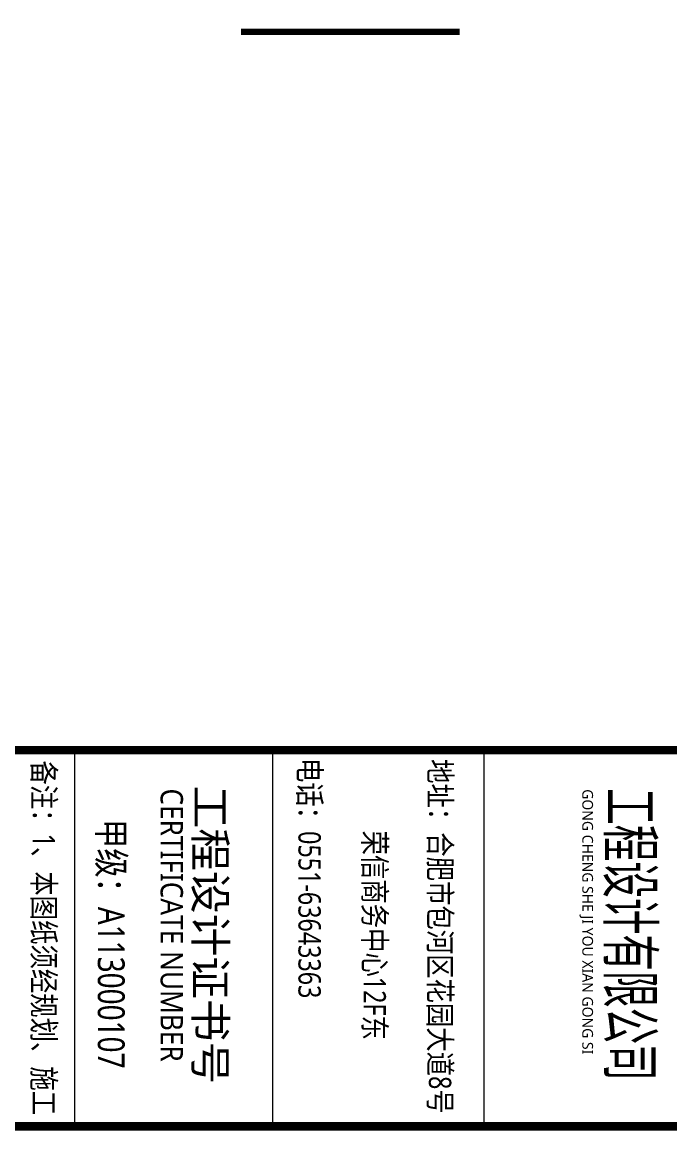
# Model space of a CAD drawing. Header units: inches. Extents: x -3733042 to -3450527, y 579159 to 997713.
# Drawn here: x -3690488 to -3679616, y 702138 to 720745 of the extents above; entities that cross this region are included whole.
import ezdxf
from ezdxf.enums import TextEntityAlignment as Align

# ---------------------------------------------------------------- set-up
doc = ezdxf.new("R2010")
doc.units = ezdxf.units.IN
doc.header["$LTSCALE"] = 1000
doc.header["$MEASUREMENT"] = 0
doc.layers.get('0').update_dxf_attribs({"lineweight": 18})
for name, color, linetype, lineweight in [('0-TK', 4, 'Continuous', 18), ('DIM_SYMB', 3, 'Continuous', 18), ('PUB_TITLE', 153, 'Continuous', 18)]:
    doc.layers.add(name, color=color, linetype=linetype, lineweight=lineweight)
doc.styles.add('-黑体', font='', dxfattribs={"width": 0.7})
doc.styles.get('-黑体').set_extended_font_data('微软雅黑')

msp = doc.modelspace()

# ---------------------------------------------------------------- linework, layer by layer
at = {"layer": '0-TK'}
for p, q in [((-3689609.9, 708526.8), (-3689609.9, 702212.6)), ((-3686283.4, 708526.8), (-3686283.4, 702212.6)), ((-3686283.4, 708526.8), (-3686283.4, 702212.6)), ((-3682738.2, 708526.8), (-3682738.2, 702212.6))]:
    msp.add_line(p, q, dxfattribs=at)
msp.add_lwpolyline([(-3730864.6, 708526.8, 144, 144, 0), (-3670864.6, 708526.8, 144, 144, 0)], format="xyseb", dxfattribs=at)
at = {"layer": 'DIM_SYMB'}
msp.add_lwpolyline([(-3686817.1, 720581.4, 105, 105, 0), (-3683144.3, 720581.4, 105, 105, 0)], format="xyseb", dxfattribs=at)
at = {"layer": 'PUB_TITLE'}
msp.add_lwpolyline([(-3730864.6, 702212.6, 150, 150, 0), (-3670864.6, 702212.6, 150, 150, 0), (-3670864.6, 786062.6, 150, 150, 0), (-3730864.6, 786062.6, 150, 150, 0)], format="xyseb", close=True, dxfattribs=at)

# ---------------------------------------------------------------- texts
at = {"style": '-黑体', "width": 0.8}
msp.add_text('备注：1、本图纸须经规划、施工', height=375, rotation=270, dxfattribs=at).set_placement((-3690124.4, 708353.6), align=Align.MIDDLE_LEFT)
at = {"style": '-黑体'}
for s, height, width, p in [('电话：0551-63643363', 375, 0.8, (-3685850.6, 708396.1)), ('地址：合肥市包河区花园大道8号', 375, 0.8, (-3683660.2, 708376.4)), ('工程设计有限公司', 750, 0.6, (-3680648.7, 707888.8)), ('甲级：A113000107', 450, 0.8, (-3689217.7, 707369.6)), ('荣信商务中心12F东', 375, 0.8, (-3684757.3, 707177.5))]:
    msp.add_text(s, height=height, rotation=270, dxfattribs=dict(at, width=width)).set_placement(p)
msp.add_text('工程设计证书号', height=525, rotation=270, dxfattribs=at).set_placement((-3687592.4, 707931.9))
at = {"attachment_point": 7, "rotation": 270, "style": '-黑体'}
for s, insert, char_height, width in [('{\\W0.9;CERTIFICATE NUMBER}', (-3688169.1, 707883.3), 375, 7140.971), ('{\\W1; GONG CHENG SHE JI YOU XIAN GONG SI }', (-3681133.2, 707931.8), 180, 7219.855)]:
    msp.add_mtext(s, dxfattribs=dict(at, insert=insert, char_height=char_height, width=width))

doc.saveas('drawing.dxf')
